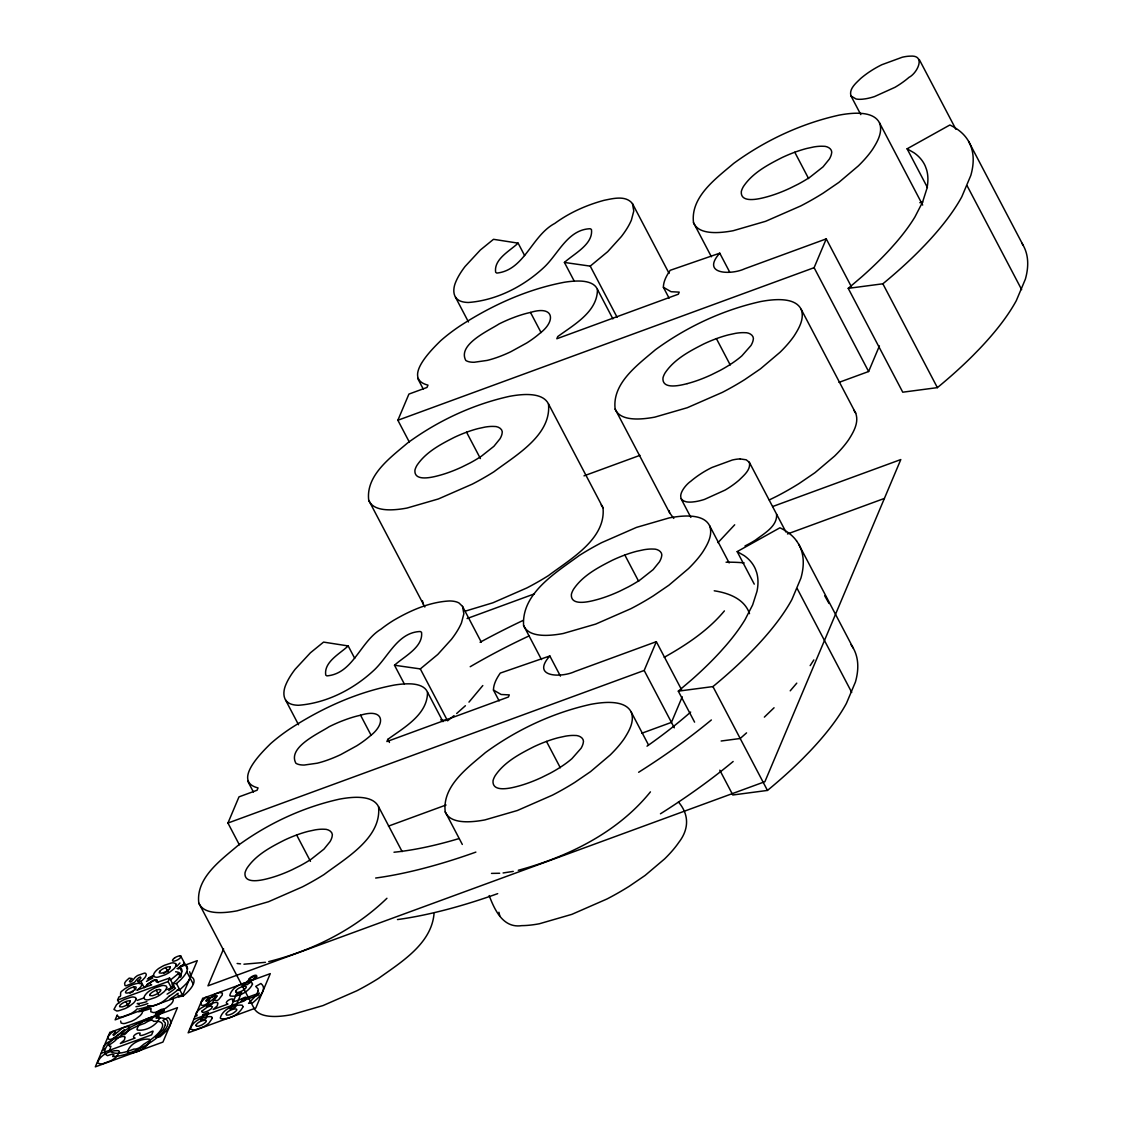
<?xml version="1.0" encoding="UTF-8"?>
<svg xmlns="http://www.w3.org/2000/svg" width="1123" height="1123" viewBox="0 0 1123 1123"><rect width="100%" height="100%" fill="white"/><g stroke="black" fill="none" stroke-linecap="round" stroke-linejoin="round"><path stroke-width="1.5" d="M499.131 700.892L493.446 690.041C493.544 683.921 496.815 678.039 500.282 673.084L549.835 655.972L560.419 676.116M669.069 298.114L663.37 287.263C663.468 281.129 666.739 275.261 670.206 270.306L719.759 253.18L729.529 271.78M120.652 1021.046L121.144 1023.067L123.235 1023.586A11.988 3.959 -27.7 0 0 125.313 1023.362L131.517 1021.284A11.3 3.734 -27.7 0 0 133.23 1020.456A12.227 4.043 -27.7 0 0 135.869 1018.954L139.996 1015.754A13.63 4.506 -27.7 0 0 142.031 1013.213L142.607 1011.57A13.237 4.38 -27.7 0 0 141.961 1010.082M156.097 1013.297L156.701 1014.378L159.34 1013.943A4.366 1.446 -27.7 0 0 161.796 1012.735L162.498 1012.244A5.039 1.67 -27.7 0 0 164.056 1010.742C164.056 1004.102 144.853 1021.509 164.323 1010.293M694.59 722.145L678.306 691.15L712.937 686.588A301.582 99.68 -27.7 0 0 748.718 654.288L754.923 647.929A311.52 102.965 -27.7 0 0 771.641 629.034A300.81 99.428 -27.7 0 0 791.883 599.57L800.896 578.191A300.838 99.428 -27.7 0 0 802.664 555.492A311.478 102.951 -27.7 0 0 798.692 544.192L796.558 540.879M968.616 141.4L1023.123 245.249A311.478 102.951 -27.7 0 1 1027.11 256.549A300.838 99.428 -27.7 0 1 1025.341 279.248L1016.329 300.613A300.81 99.428 -27.7 0 1 996.087 330.092A311.52 102.965 -27.7 0 1 979.368 348.972L973.15 355.345A301.568 99.68 -27.7 0 1 937.382 387.632L902.752 392.194L848.23 288.358L882.86 283.796A301.568 99.68 -27.7 0 0 918.642 251.51L924.847 245.137A311.52 102.965 -27.7 0 0 941.565 226.242A300.81 99.428 -27.7 0 0 961.807 196.778L970.819 175.413A300.838 99.428 -27.7 0 0 972.602 152.7A311.478 102.951 -27.7 0 0 968.616 141.4A301.848 99.765 -27.7 0 0 949.847 125.004L907.103 148.812L927.444 187.555M719.801 770.196L732.828 794.986L767.458 790.424A301.582 99.68 -27.7 0 0 803.226 758.137L809.444 751.764A311.52 102.965 -27.7 0 0 826.163 732.87A300.81 99.428 -27.7 0 0 846.405 703.405L855.417 682.04A300.838 99.428 -27.7 0 0 857.186 659.327A311.478 102.951 -27.7 0 0 853.199 648.027L798.692 544.192M159.34 1013.943L161.108 1009.675M119.038 1002.895L117.578 1000.088L118.912 996.915C122.716 996.733 118.266 992.367 122.772 990.444A10.065 3.327 -27.7 0 1 125.074 988.661L128.864 986.457A13.658 4.506 -27.7 0 1 131.981 985.053A14.655 4.843 -27.7 0 1 136.936 983.495L137.806 983.327A11.651 3.846 -27.7 0 1 139.94 983.201C144.685 984.239 138.676 989.124 136.88 990.191L151.633 984.787C147.183 983.846 153.346 978.905 156.659 979.803L158.132 982.611M117.129 1015.164L115.15 1019.852L182.782 995.062L197.283 960.67L179.568 967.17A32.469 10.725 -27.7 0 1 172.296 984.071L174.472 988.282M239.325 844.749L227.941 823.047L238.988 796.867L257.083 790.241L258.051 787.925C232.138 781.397 261.701 752.368 270.727 743.552A82.863 27.387 -27.7 0 1 289.734 728.967C321.585 708.22 357.044 692.077 394.538 685.03A95.974 31.725 -27.7 0 1 412.141 683.949C417.981 684.44 425.056 686.223 427.512 692.203L442.967 721.654M409.263 441.957L397.865 420.255L408.912 394.089L427.007 387.449L427.975 385.133C402.076 378.605 431.625 349.576 440.651 340.76A82.877 27.387 -27.7 0 1 459.658 326.175C491.523 305.442 526.968 289.285 564.462 282.238A95.974 31.725 -27.7 0 1 582.065 281.157C587.905 281.648 594.993 283.431 597.436 289.411L612.891 318.862M117.578 1000.088L168.113 981.558L169.587 978.063L174.739 987.875M172.9 984.366L171.426 987.861L166.541 989.658M223.603 948.795L207.966 985.826L764.903 781.678L900.8 459.56L772.652 506.529M427.512 692.203C427.681 714.677 403.634 727.732 387.828 739.355L386.902 741.545L508.41 697.004L509.295 694.898L501.125 694.491L493.446 690.041M227.941 823.047L644.181 670.459L656.337 641.668L681.563 689.719M397.865 420.255L814.105 267.681L826.261 238.876L851.487 286.927M682.237 696.793L671.442 722.384L641.823 733.235M839.007 382.367L868.626 371.516L879.421 345.912M151.072 1008.749L150.777 1011.711L153.247 1012.553A12.423 4.099 -27.7 0 0 155.395 1012.314L161.824 1010.167A11.693 3.86 -27.7 0 0 163.593 1009.31A12.662 4.183 -27.7 0 0 166.316 1007.752L170.598 1004.439A14.108 4.66 -27.7 0 0 172.703 1001.814L173.307 1000.116A13.715 4.534 -27.7 0 0 172.633 998.586L172.212 998.361M813.866 659.931L810.16 665.63M156.659 979.803L155.929 981.39L156.673 982.092A6.443 2.134 -27.7 0 0 157.936 982.092L169.587 978.063M719.759 253.18C700.555 274.63 731.227 275.121 744.619 268.804L826.261 238.876M549.835 655.972C530.632 677.408 561.303 677.899 574.695 671.596L656.337 641.668M796.769 683.149L790.213 690.827M148.517 983.397L144.235 987.679M482.806 685.549L468.965 702.128M178.515 973.501L170.373 980.07M169.012 996.143C163.902 1001.842 155.606 1007.163 147.773 1005.703M724.405 610.898C708.066 630.55 686.335 644.897 664.226 657.32M650.428 791.869C617.622 832.564 567.915 856.849 518.279 870.283M176.746 966.398L179.933 963.001M178.066 968.924L181.252 965.513M717.99 542.648L734.695 524.792M774.056 707.771L764.356 717.12M465.399 705.735L456.654 713.512M137.329 1008.791L135.981 1010.096A11.525 3.804 -27.7 0 1 130.479 1013.858L121.537 1017.129L118.687 1017.143L117.241 1015.248M386.93 898.274C354.489 929.76 312.306 950.676 268.692 961.611M160.294 970.777L161.01 970.146A5.404 1.783 -27.7 0 1 161.824 969.542A5.826 1.923 -27.7 0 1 163.214 968.7A6.794 2.246 -27.7 0 1 165.769 967.549A7.187 2.372 -27.7 0 1 167.678 966.987A6.148 2.035 -27.7 0 1 169.208 966.819A5.25 1.727 -27.7 0 1 169.755 966.889M168.857 969.64L169.208 969.317A5.236 1.727 -27.7 0 0 170.036 968.223A6.836 2.26 -27.7 0 0 170.219 967.773A5.25 1.727 -27.7 0 0 170.135 967.142M746.556 732.87L740.197 738.499L721.148 741.012M848.23 288.358L861.748 276.834A269.127 88.956 -27.7 0 0 890.567 248.688L895.466 243.172A260.115 85.966 -27.7 0 0 914.992 216.837L922.573 202.126L926.896 188.608A260.213 86.008 -27.7 0 0 926.531 169.559L925.338 166.274A269.113 88.942 -27.7 0 0 914.08 152.826L907.103 148.812M678.306 691.15L691.824 679.626A269.127 88.956 -27.7 0 0 720.643 651.48L725.542 645.964A260.115 85.966 -27.7 0 0 745.068 619.615L752.649 604.918L756.972 591.4A260.213 86.008 -27.7 0 0 756.607 572.351L755.414 569.066A269.127 88.956 -27.7 0 0 744.142 555.604L737.179 551.604L779.924 527.796A301.469 99.638 -27.7 0 1 796.558 540.879M447.572 720.826L454.057 715.604M524.623 255.539L518.124 243.144C509.856 250.948 493.601 259.202 495.664 272.299L496.829 273.086C524.553 270.166 531.684 235.619 554.79 223.421C569.501 212.626 586.417 205.116 603.992 200.343C613.018 198.532 625.82 195.051 632.474 203.628L669.083 273.38M354.7 658.331L348.186 645.936C339.932 653.726 323.677 661.98 325.74 675.091L326.905 675.878C353.141 673.674 360.216 641.626 380.922 629.217A52.528 17.364 -27.7 0 1 393.527 620.401C410.583 610.407 429.576 601.998 449.537 600.959A58.396 19.302 -27.7 0 1 459.096 603.065L462.55 606.42L481.262 642.075M574.19 281.045L564.42 262.445L590.235 266.123L607.697 251.678L621.328 236.602A141.989 46.927 -27.7 0 0 631.407 220.038L633.779 211.026L632.474 203.628M404.266 683.837L394.496 665.237L420.311 668.915L437.773 654.456L451.39 639.394A141.989 46.927 -27.7 0 0 461.483 622.83L463.855 613.818L462.55 606.42M564.42 262.445C573.979 253.7 593.421 244.295 591.456 229.471L590.179 228.727C567.648 229.513 558.271 254.163 543.827 267.527C523.332 286.576 496.478 300.346 468.389 302.48A60.684 20.06 -27.7 0 1 458.984 300.388C452.204 296.711 453.131 287.656 455.882 281.676A132.739 43.867 -27.7 0 1 465.048 266.516L480.349 250.008L493.502 239.311L518.124 243.144M394.496 665.237C404.055 656.492 423.497 647.073 421.532 632.263L420.255 631.505C397.71 632.305 388.347 656.955 373.903 670.305C353.408 689.368 326.554 703.124 298.465 705.272A60.684 20.06 -27.7 0 1 289.06 703.166C282.266 699.503 283.207 690.448 285.944 684.454A132.739 43.867 -27.7 0 1 295.124 669.294L310.411 652.8L323.564 642.103L348.186 645.936M137.792 980.926L139.884 979.228A6.906 2.288 -27.7 0 0 140.922 977.979C140.726 974.75 135.981 980.295 135.293 981.544A7.44 2.457 -27.7 0 1 134.128 982.555L126.141 985.783A7.37 2.428 -27.7 0 1 124.99 985.531L124.611 983.257A16.199 5.348 -27.7 0 1 126.267 980.758L129.187 978.119L132.177 978.582L130.465 980.028A6.008 1.979 -27.7 0 0 129.454 981.39C130.38 984.029 133.96 978.695 134.886 977.67A9.082 3.004 -27.7 0 1 136.15 976.561A6.373 2.106 -27.7 0 1 137.68 975.48L144.474 973.122A7.089 2.344 -27.7 0 1 145.639 973.374L146.229 974.357A15.189 5.025 -27.7 0 1 145.934 975.775A17.238 5.699 -27.7 0 1 144.713 977.796L142.663 979.986A10.598 3.495 -27.7 0 1 140.937 981.376L137.792 980.926L139.266 983.734M174.781 957.821L175.16 957.568A4.281 1.418 -27.7 0 1 176.76 956.726L178.445 956.108A4.281 1.418 -27.7 0 1 179.792 955.884L180.059 955.884M163.804 973.332L165.713 972.223M130.001 993.237L130.872 992.69M769.283 499.946L776.863 496.212A104.271 34.462 -27.7 0 0 799.295 483.395L814.989 472.685L834.543 456.12A115.613 38.21 -27.7 0 0 848.707 439.64C853.592 432.004 859.137 422.459 855.712 413.18L801.204 309.344C797.091 301.104 786.774 299.659 778.506 299.63A102.221 33.788 -27.7 0 0 760.664 301.554C722.721 309.976 686.7 326.877 655.355 349.786C637.878 364.736 611.951 383.182 615.151 409.109L669.673 512.944L673.786 518.419M131.84 992.185L133.23 991.553M166.737 971.732L167.748 971.325M126.969 1005.703L128.85 1005.015M584.002 475.857L639.942 455.348M467.084 618.548L534.436 593.856M787.476 533.958L884.405 498.43M388.46 826.121L446.042 805.009M147.366 978.975L152.195 977.207M137.188 1000.425L143.702 998.024M102.404 1050.216C107.247 1049.808 101.014 1047.941 104.565 1045.527A10.149 3.355 -27.7 0 1 108.566 1041.962L114.42 1038.789L122.07 1036.529A10.542 3.481 -27.7 0 1 125.116 1037.175L124.4 1039.94L120.358 1043.492L135.111 1038.087C130.408 1037.301 137.104 1032.093 140.15 1033.104C136.795 1039.982 153.991 1029.566 153.079 1031.363L151.605 1034.859L101.056 1053.388M195.22 1016.189C200.062 1015.782 193.844 1013.915 197.395 1011.5A10.149 3.355 -27.7 0 1 201.382 1007.935L207.25 1004.762L214.9 1002.502A10.542 3.481 -27.7 0 1 217.932 1003.148L217.23 1005.913L213.188 1009.465L227.941 1004.06C223.224 1003.274 229.92 998.066 232.966 999.077C229.611 1005.955 246.821 995.54 245.895 997.336L244.421 1000.832L193.886 1019.361M465.526 611.066L492.927 602.784L526.813 587.961A100.719 33.283 -27.7 0 0 548.487 575.58C570.021 559.324 606.223 538.998 602.995 507.736L548.473 403.901C544.515 395.942 534.534 394.538 526.561 394.51A98.922 32.693 -27.7 0 0 509.323 396.377C472.657 404.519 437.858 420.844 407.579 442.981C390.692 457.426 365.635 475.24 368.723 500.282L424.845 607.024M530.491 312.433L526.799 313.303A57.989 19.161 -27.7 0 0 515.19 316.967L511.176 318.497A55.911 18.487 -27.7 0 0 498.977 323.986C489.081 330.499 457.201 344.48 465.792 360.441A45.636 15.076 -27.7 0 0 474.159 362.266L487.143 360.413A50.816 16.789 -27.7 0 0 510.797 351.738L526.687 343.006A45.636 15.076 -27.7 0 0 539.938 333.25C556.011 321.192 554.299 305.035 530.491 312.433L541.075 332.576M687.079 383.659C680.299 385.456 661.826 389.92 662.977 377.904A56.122 18.544 -27.7 0 1 665.041 372.99C674.179 359.262 689.522 351.19 703.84 343.919A55.518 18.347 -27.7 0 1 716.418 338.641A59.056 19.512 -27.7 0 1 728.35 334.893L735.663 333.32A50.254 16.606 -27.7 0 1 744.774 332.689C749.111 332.38 754.881 335.538 753.07 340.578A56.276 18.6 -27.7 0 1 750.992 345.491L741.868 355.865A42.856 14.164 -27.7 0 1 731.789 363.459A50.156 16.578 -27.7 0 1 719.983 370.492L711.561 374.689A58.986 19.498 -27.7 0 1 687.15 383.645M360.567 715.211L356.875 716.095A57.989 19.161 -27.7 0 0 345.266 719.759L341.238 721.289A55.911 18.473 -27.7 0 0 329.053 726.763C319.143 733.291 287.277 747.272 295.868 763.219A45.636 15.09 -27.7 0 0 304.235 765.044L317.219 763.205A50.703 16.761 -27.7 0 0 328.688 759.667A50.816 16.803 -27.7 0 0 340.873 754.53L356.763 745.798A45.636 15.09 -27.7 0 0 370.014 736.042C386.087 723.97 384.375 707.827 360.567 715.211L371.151 735.368M513.253 871.406L503.09 872.964M265.449 962.327L243.944 964.208M133.679 986.991L134.844 986.836A4.955 1.642 -27.7 0 1 135.686 986.92A5.208 1.727 -27.7 0 1 136.037 987.145A4.857 1.6 -27.7 0 1 136.122 987.763L135.883 988.324A4.843 1.6 -27.7 0 1 135.167 989.223A5.587 1.853 -27.7 0 1 133.651 990.416A6.022 1.993 -27.7 0 1 132.753 990.991A6.499 2.148 -27.7 0 1 131.784 991.525A6.205 2.049 -27.7 0 1 128.415 992.83A6.499 2.148 -27.7 0 1 127.559 992.985A6.022 1.993 -27.7 0 1 126.843 993.055A5.587 1.853 -27.7 0 1 125.818 992.83A5.039 1.67 -27.7 0 1 125.565 992.1A6.373 2.106 -27.7 0 1 125.734 991.679A5.11 1.685 -27.7 0 1 126.534 990.626L128.022 989.447A5.559 1.839 -27.7 0 1 129.356 988.647L129.847 988.394A6.977 2.302 -27.7 0 1 133.679 987.005L135.153 989.798M172.254 984.071L176.465 983.523A36.905 12.199 -27.7 0 0 184.593 964.236L179.413 967.128L181.617 971.339M176.971 990.191L179.778 989.826C184.326 985.376 193.282 979.003 189.619 971.76M191.71 977.108A36.905 12.199 -27.7 0 1 183.091 996.101L178.88 996.691L177.406 993.883M499.665 873.259L491.495 873.399M740.296 458.942L746.191 459.798L749.35 462.311L785.96 532.049M237.135 963.492L240.547 963.857M440.693 719.857L445.845 720.587M183.611 962.229L183.891 963.759A5.039 1.67 -27.7 0 1 182.333 965.261L181.617 965.738A4.366 1.446 -27.7 0 1 180.031 966.594M137.764 1003.4L139.168 1004.411M851.023 96.017L856.049 98.978A38.701 12.788 -27.7 0 0 862.618 99.175L865.314 98.838A36.133 11.946 -27.7 0 0 874.466 96.592L894.975 87.313A37.059 12.255 -27.7 0 0 901.067 83.453A40.105 13.251 -27.7 0 0 909.026 77.333C917.379 73.121 926.264 54.802 910.22 56.15A34.953 11.553 -27.7 0 0 902.302 57.217L881.892 64.699A34.967 11.553 -27.7 0 0 872.136 70.117L869.048 72.125A42.309 13.981 -27.7 0 0 860.667 78.512C856.161 82.962 848.679 88.885 851.023 96.017L860.794 114.616M740.296 458.942A34.953 11.553 -27.7 0 0 732.364 460.009L711.968 467.477A34.967 11.553 -27.7 0 0 702.212 472.895L699.124 474.917A42.309 13.981 -27.7 0 0 690.743 481.29C684.946 485.192 674.137 498.851 686.125 501.77A38.701 12.788 -27.7 0 0 692.694 501.967L695.39 501.63A36.118 11.932 -27.7 0 0 704.542 499.384L725.051 490.105A37.059 12.255 -27.7 0 0 731.129 486.245A40.105 13.251 -27.7 0 0 739.102 480.111C743.749 475.492 751.119 469.695 749.35 462.311M851.08 644.728L853.199 648.027M922.671 205.074L879.548 122.926C875.449 114.7 865.117 113.241 856.863 113.212A102.249 33.788 -27.7 0 0 839.021 115.15C801.078 123.572 765.044 140.459 733.712 163.382C716.235 178.332 690.308 196.778 693.509 222.691L711.406 256.788M853.887 410.26L855.712 413.18M729.15 562.918L709.624 525.718C705.525 517.478 695.193 516.033 686.925 516.004A102.263 33.802 -27.7 0 0 669.097 517.928L636.502 527.389L601.563 542.69A100.354 33.171 -27.7 0 0 579.328 555.45C556.376 572.407 521.549 593 523.585 625.483L541.483 659.58M601.226 504.915L602.995 507.736M648.364 744.675L631.266 712.136C627.167 703.896 616.836 702.437 608.582 702.408A102.221 33.788 -27.7 0 0 590.74 704.346C552.797 712.768 516.777 729.655 485.431 752.578C467.954 767.528 442.027 785.974 445.227 811.887L462.311 844.44M402.146 851.627L378.549 806.679C374.591 798.734 364.61 797.33 356.623 797.302A98.922 32.693 -27.7 0 0 339.385 799.169C302.733 807.297 267.934 823.622 237.641 845.773C220.768 860.204 195.711 878.032 198.799 903.074L253.321 1006.91C256.732 1015.08 266.797 1016.455 274.602 1016.483A98.684 32.609 -27.7 0 0 291.643 1014.673L323.003 1005.576L356.889 990.753A100.719 33.283 -27.7 0 0 378.563 978.372C400.953 962.271 431.344 943.98 434.025 913.813M824.717 595.808L829.013 603.43M693.509 222.691C697.046 231.156 707.448 232.573 715.533 232.587A102.249 33.802 -27.7 0 0 733.179 230.72L765.633 221.301L800.699 205.958A104.214 34.448 -27.7 0 0 823.131 193.156L838.825 182.431L858.379 165.867A115.655 38.224 -27.7 0 0 872.543 149.387C877.428 141.751 882.987 132.205 879.548 122.926M615.151 409.109C618.689 417.559 629.105 418.991 637.19 419.005A102.263 33.802 -27.7 0 0 654.821 417.124L687.276 407.719L722.356 392.376A104.271 34.462 -27.7 0 0 744.788 379.56L760.482 368.835L780.036 352.271A115.613 38.21 -27.7 0 0 794.2 335.805C799.071 328.169 804.63 318.623 801.204 309.344M523.585 625.483C527.122 633.934 537.524 635.365 545.61 635.379A102.263 33.802 -27.7 0 0 563.241 633.498L595.695 624.093L630.775 608.75A104.228 34.448 -27.7 0 0 653.207 595.934L668.901 585.209L688.455 568.645A115.655 38.224 -27.7 0 0 702.619 552.179C707.504 544.543 713.049 534.997 709.624 525.718M368.723 500.282C372.148 508.452 382.199 509.828 390.018 509.856A98.684 32.623 -27.7 0 0 407.045 508.045L438.405 498.949L472.306 484.125A100.719 33.283 -27.7 0 0 493.966 471.744C515.499 455.489 551.716 435.163 548.473 403.901M445.227 811.887C448.765 820.351 459.167 821.769 467.252 821.797A102.263 33.802 -27.7 0 0 484.897 819.916L517.352 810.511L552.432 795.154A104.285 34.462 -27.7 0 0 574.864 782.352L590.544 771.627L610.098 755.063A115.613 38.21 -27.7 0 0 624.276 738.597C629.147 730.947 634.706 721.415 631.266 712.136M489.165 895.578C494.681 909.995 503.118 928.482 521.774 925.633A102.263 33.802 -27.7 0 0 539.405 923.752L571.874 914.347L606.939 899.004A104.285 34.462 -27.7 0 0 629.371 886.187L645.065 875.463L664.619 858.898A115.613 38.21 -27.7 0 0 678.783 842.432C688.806 829.574 689.606 814.961 678.46 802.019M198.799 903.074C202.224 911.244 212.275 912.62 220.094 912.634A98.684 32.609 -27.7 0 0 237.121 910.823L268.481 901.741L302.368 886.903A100.719 33.283 -27.7 0 0 324.042 874.536C345.575 858.267 381.792 837.94 378.549 806.679M663.37 287.263L671.063 291.713L679.218 292.12L678.334 294.212L556.826 338.753L557.752 336.563C573.558 324.94 597.604 311.885 597.436 289.411M919.274 59.519L955.884 129.271M967.128 185.786L1021.649 289.636M882.86 283.796L937.382 387.632M794.775 152.237A59.042 19.512 -27.7 0 1 806.707 148.475L814.021 146.902A50.24 16.606 -27.7 0 1 823.131 146.271C827.454 145.976 833.224 149.134 831.427 154.16A56.276 18.6 -27.7 0 1 829.35 159.087L823.061 166.85L810.146 177.041A50.184 16.592 -27.7 0 1 798.341 184.074L789.918 188.271A59.042 19.512 -27.7 0 1 777.355 193.507A59.014 19.498 -27.7 0 1 765.437 197.255C758.657 199.038 740.183 203.502 741.32 191.5A56.108 18.544 -27.7 0 1 743.398 186.572C752.536 172.858 767.865 164.772 782.198 157.501A55.504 18.347 -27.7 0 1 794.775 152.237L808.602 178.585M814.105 267.681L868.626 371.516M716.418 338.641L730.245 364.989M797.204 588.578L851.725 692.414M590.235 266.123L617.089 317.262M737.179 551.604L754.263 584.142M681.1 498.809L690.856 517.408M712.937 686.588L767.458 790.424M624.837 555.015A59.042 19.512 -27.7 0 1 636.769 551.267L644.097 549.694A50.24 16.606 -27.7 0 1 653.207 549.063C657.531 548.754 663.3 551.926 661.503 556.952A56.276 18.6 -27.7 0 1 659.426 561.865L653.137 569.628L640.222 579.833A50.184 16.592 -27.7 0 1 628.403 586.866L619.98 591.063A59.042 19.512 -27.7 0 1 607.431 596.285A59 19.498 -27.7 0 1 595.499 600.033C588.733 601.83 570.259 606.294 571.396 594.292A56.108 18.544 -27.7 0 1 573.474 589.364C582.612 575.636 597.941 567.564 612.274 560.293A55.504 18.347 -27.7 0 1 624.837 555.015L638.678 581.363M455.447 297.16L468.459 321.964M644.181 670.459L674.291 727.802M466.564 432.215A57.006 18.838 -27.7 0 1 478.089 428.593L485.164 427.063A48.514 16.031 -27.7 0 1 493.966 426.445C498.149 426.164 503.722 429.211 501.981 434.068A54.395 17.982 -27.7 0 1 499.974 438.826L493.895 446.322L481.416 456.191A48.514 16.031 -27.7 0 1 470.018 462.985L461.876 467.042A57.147 18.894 -27.7 0 1 449.747 472.081A57.119 18.88 -27.7 0 1 438.223 475.703C431.667 477.443 413.826 481.739 414.934 470.144A54.086 17.87 -27.7 0 1 416.928 465.399C425.757 452.134 440.581 444.329 454.422 437.31A53.679 17.743 -27.7 0 1 466.564 432.215L480.405 458.563M417.658 378.381L423.357 389.232M546.494 741.433A59.056 19.512 -27.7 0 1 558.426 737.685L565.739 736.112A50.254 16.606 -27.7 0 1 574.85 735.467C579.173 735.172 584.957 738.33 583.146 743.356A56.276 18.6 -27.7 0 1 581.068 748.283L571.944 758.643A42.856 14.164 -27.7 0 1 561.865 766.251A50.156 16.578 -27.7 0 1 550.059 773.284L541.637 777.481A58.986 19.498 -27.7 0 1 529.087 782.703A58.972 19.484 -27.7 0 1 517.156 786.451C510.375 788.248 491.902 792.698 493.039 780.696A56.122 18.544 -27.7 0 1 495.117 775.782C504.255 762.054 519.598 753.968 533.916 746.711A55.518 18.347 -27.7 0 1 546.494 741.433L560.321 767.781M420.311 668.915L447.165 720.054M387.828 739.355L389.456 742.457M285.523 699.952L298.536 724.756M296.64 834.993A57.02 18.838 -27.7 0 1 308.165 831.371L315.24 829.855A48.514 16.031 -27.7 0 1 324.042 829.237C328.225 828.942 333.798 832.003 332.057 836.86A54.395 17.982 -27.7 0 1 330.05 841.618L323.971 849.114L311.492 858.983A48.514 16.031 -27.7 0 1 300.08 865.763L291.952 869.82A57.147 18.88 -27.7 0 1 279.824 874.873A57.119 18.88 -27.7 0 1 268.299 878.495C261.743 880.221 243.902 884.531 244.996 872.936A54.086 17.87 -27.7 0 1 247.004 868.177C255.833 854.926 270.657 847.107 284.498 840.088A53.679 17.743 -27.7 0 1 296.64 834.993L310.467 861.341M247.734 781.159L253.419 792.01M180.887 956.291L187.499 968.896M186.699 971.62L193.324 984.225M176.465 983.523L183.091 996.129M165.769 967.549L167.973 971.746M168.113 981.558L171.791 988.563M149.949 994.501A5.264 1.741 -27.7 0 1 150.763 993.406L151.493 992.788A5.404 1.783 -27.7 0 1 152.307 992.185A5.826 1.923 -27.7 0 1 153.697 991.342A6.794 2.246 -27.7 0 1 156.251 990.177L158.455 994.388M140.937 981.376L143.87 986.977M128.948 1003.415A5.068 1.67 -27.7 0 1 127.755 1004.313A5.938 1.965 -27.7 0 1 125.846 1005.534A6.977 2.302 -27.7 0 1 122.028 1006.924L119.74 1006.755A5.082 1.685 -27.7 0 1 119.642 1006.152A6.57 2.176 -27.7 0 1 119.81 1005.717A5.082 1.685 -27.7 0 1 120.61 1004.664L121.312 1004.06A5.208 1.727 -27.7 0 1 122.533 1003.204L123.937 1002.404A6.584 2.176 -27.7 0 1 125.916 1001.548L128.12 1005.745M422.445 600.763L423.245 604.118M669.111 510.628L669.673 512.944M498.907 912.255L499.749 915.736M776.597 514.236C777.509 526.392 763.794 533.65 755.428 540.121A35.95 11.876 -27.7 0 1 745.012 545.946M922.713 202.14A36.133 11.946 -27.7 0 1 919.821 202.673M1021.762 243.017A301.848 99.765 -27.7 0 1 1023.137 245.249M733.151 761.492A289.776 95.778 -27.7 0 1 660.45 813.796M497.686 893.641A289.776 95.778 -27.7 0 1 397.472 919.569M711.35 719.955A289.776 95.778 -27.7 0 1 638.636 772.273M475.871 852.104A289.776 95.778 -27.7 0 1 375.672 878.032M480.097 642.258A289.776 95.778 -27.7 0 1 523.093 620.429M726.062 562.202A289.776 95.778 -27.7 0 1 744.142 562.89M690.673 712.066A240.069 79.354 -27.7 0 1 647.016 746.177M458.984 838.586A240.069 79.354 -27.7 0 1 393.991 852.231M470.214 666.711A240.069 79.354 -27.7 0 1 528.947 635.983M714.228 590.796A240.069 79.354 -27.7 0 1 749.504 613.649M178.122 993.265A35.192 11.623 -27.7 0 1 169.727 999.189M150.524 1008.594A35.192 11.623 -27.7 0 1 138.592 1011.753M175.469 988.226A35.192 11.623 -27.7 0 1 167.088 994.15M147.885 1003.541A35.192 11.623 -27.7 0 1 135.939 1006.713M148.545 977.951A35.192 11.623 -27.7 0 1 153.598 975.396M177.027 968.447A35.192 11.623 -27.7 0 1 179.231 968.433M175.595 971.774A29.156 9.63 -27.7 0 1 181 976.757M174.219 986.205A29.156 9.63 -27.7 0 1 168.787 990.528M146.86 1001.604A29.156 9.63 -27.7 0 1 137.16 1003.681M146.467 981.418A29.156 9.63 -27.7 0 1 152.868 977.965M179.273 976.94A29.156 9.63 -27.7 0 1 180.199 977.122M180.55 995.287A32.469 10.725 -27.7 0 1 178.908 996.691M180.031 955.799A5.18 1.713 -27.7 0 1 180.649 955.982M186.909 968.531A5.152 1.699 -27.7 0 1 187.12 968.588M180.677 956.066A4.59 1.516 -27.7 0 1 180.943 956.599L180.719 957.217A4.885 1.614 -27.7 0 1 180.171 957.947A5.18 1.713 -27.7 0 1 179.638 958.452A4.913 1.628 -27.7 0 1 178.669 959.196A4.534 1.502 -27.7 0 1 177.546 959.884L176.718 960.291A4.787 1.586 -27.7 0 1 175.441 960.783A4.534 1.502 -27.7 0 1 174.29 961.091A4.787 1.586 -27.7 0 1 173.11 961.106A5.054 1.67 -27.7 0 1 172.703 960.839L172.605 960.712A4.618 1.53 -27.7 0 1 172.549 960.221A5.264 1.741 -27.7 0 1 172.872 959.561A4.618 1.53 -27.7 0 1 173.742 958.663M173.868 958.481A5.054 1.67 -27.7 0 1 174.865 957.722M160.28 970.777A5.25 1.741 -27.7 0 0 159.452 971.872A6.808 2.246 -27.7 0 0 159.284 972.307A5.25 1.741 -27.7 0 0 159.368 972.939L161.754 973.122A7.201 2.386 -27.7 0 0 165.699 971.676A6.148 2.035 -27.7 0 0 167.636 970.553M168.899 969.486A5.25 1.727 -27.7 0 1 167.678 970.412M169.755 966.917A5.362 1.769 -27.7 0 1 170.12 967.156M156.251 990.177A7.201 2.386 -27.7 0 1 158.161 989.616A6.148 2.035 -27.7 0 1 159.705 989.461M149.935 994.501A6.808 2.246 -27.7 0 0 149.766 994.95A5.25 1.741 -27.7 0 0 149.85 995.582L152.237 995.75A7.201 2.386 -27.7 0 0 156.181 994.304A6.134 2.021 -27.7 0 0 158.118 993.195A5.208 1.727 -27.7 0 0 159.34 992.269A5.236 1.727 -27.7 0 0 160.519 990.865A6.836 2.26 -27.7 0 0 160.701 990.416A5.25 1.741 -27.7 0 0 160.617 989.784M159.634 989.602A5.208 1.727 -27.7 0 1 160.182 989.7A5.236 1.727 -27.7 0 1 160.505 989.953M125.916 1001.548A6.949 2.302 -27.7 0 1 127.755 1001A5.938 1.965 -27.7 0 1 129.243 1000.846A5.068 1.67 -27.7 0 1 129.763 1000.916M130.128 1001.155A5.068 1.67 -27.7 0 1 130.212 1001.772A6.612 2.19 -27.7 0 1 130.057 1002.193A5.068 1.67 -27.7 0 1 129.398 1003.106A5.194 1.713 -27.7 0 1 128.906 1003.569M129.749 1000.986A5.194 1.713 -27.7 0 1 130.1 1001.211M178.557 989.279A35.192 11.637 -27.7 0 1 169.334 996.087M150.426 1005.618A35.192 11.637 -27.7 0 1 138.564 1009.015M147.155 984.324A29.156 9.63 -27.7 0 1 155.1 980.056M177.574 974.357A29.156 9.63 -27.7 0 1 180.536 975.241M135.995 998.951L135.42 1000.607A13.63 4.506 -27.7 0 1 133.384 1003.148L129.243 1006.348A12.227 4.043 -27.7 0 1 126.604 1007.85A11.3 3.734 -27.7 0 1 124.906 1008.665L118.687 1010.756A11.988 3.959 -27.7 0 1 116.624 1010.967L113.942 1009.395L116.497 1004.776A12.072 3.987 -27.7 0 1 118.757 1002.853L120.582 1001.59A11.777 3.888 -27.7 0 1 123.179 1000.102A11.118 3.678 -27.7 0 1 124.878 999.273L131.11 997.196A12.016 3.973 -27.7 0 1 133.202 996.971L135.336 997.477A13.237 4.38 -27.7 0 1 135.995 998.951M166.681 987.496L166.092 989.209A14.108 4.66 -27.7 0 1 163.972 991.834L159.705 995.146A12.662 4.183 -27.7 0 1 156.967 996.705A11.693 3.86 -27.7 0 1 155.199 997.561L148.769 999.709A12.423 4.099 -27.7 0 1 146.636 999.933C139.968 998.979 147.759 991.469 150.721 990.233A12.171 4.029 -27.7 0 1 153.43 988.689A11.497 3.804 -27.7 0 1 155.185 987.833L161.628 985.671A12.409 4.099 -27.7 0 1 163.79 985.447L166.007 985.98A13.715 4.534 -27.7 0 1 166.681 987.51M108.103 1036.557L108.047 1038.438C111.654 1044.488 132.051 1020.203 121.284 1034.227L124.414 1034.676L126.155 1033.272L129.412 1029.075L129.552 1027.082L126.801 1026.52L122.337 1028.107L113.62 1035.49L112.932 1034.69L115.655 1031.883L112.665 1031.419L108.103 1036.557M176.199 964.868L175.609 966.566A14.108 4.66 -27.7 0 1 173.489 969.205L169.208 972.518A12.662 4.183 -27.7 0 1 166.485 974.062A11.707 3.874 -27.7 0 1 164.716 974.918L158.287 977.08A12.409 4.099 -27.7 0 1 156.153 977.305C149.471 976.336 157.276 968.826 160.238 967.591A12.185 4.029 -27.7 0 1 162.933 966.047A11.483 3.79 -27.7 0 1 164.702 965.204L171.145 963.043A12.423 4.099 -27.7 0 1 173.307 962.804L175.834 963.632A13.771 4.548 -27.7 0 1 176.199 964.868M200.919 1002.53L200.877 1004.411C204.484 1010.461 224.881 986.176 214.1 1000.2L217.244 1000.649L218.971 999.245L222.242 995.048L222.368 993.055L219.631 992.493L215.167 994.08L206.435 1001.463L205.762 1000.663L208.485 997.856L205.495 997.392L200.919 1002.53M109.142 1045.134L109.493 1046.229L110.924 1046.299A29.156 9.63 -27.7 0 0 133.749 1049.121L135.715 1049.05A7.187 2.372 -27.7 0 0 139.659 1047.605L144.081 1044.011A29.156 9.63 -27.7 0 0 162.021 1027.854A29.156 9.63 -27.7 0 0 153.612 1021.354C152.531 1018.154 146.678 1022.042 144.614 1023.348A29.156 9.63 -27.7 0 0 114.728 1041.063L109.142 1045.134M201.972 1011.107L201.972 1011.963A5.615 1.853 -27.7 0 0 203.488 1012.3L204.288 1012.188A6.191 2.049 -27.7 0 0 208.092 1010.798L209.06 1010.265A5.615 1.853 -27.7 0 0 211.461 1008.496L212.472 1006.784L210.801 1006.124A7.033 2.33 -27.7 0 0 207.151 1007.205L201.972 1011.107M113.732 1054.82L112.721 1056.546A35.192 11.637 -27.7 0 0 159.298 1035.785A35.192 11.637 -27.7 0 0 156.111 1018.182L162.484 1011.374L157.978 1012.188L151.605 1019.01A35.192 11.637 -27.7 0 0 114.953 1037.47A35.192 11.637 -27.7 0 0 107.527 1055.648L112.047 1054.16L113.732 1054.82M196.048 1025.145L196.385 1026.254L198.336 1026.197A6.963 2.302 -27.7 0 0 202.154 1024.808C213.51 1017.789 198.322 1019.881 196.048 1025.145M226.172 1013.929L226.523 1015.08L228.545 1015.024A7.187 2.372 -27.7 0 0 232.489 1013.578C244.252 1006.32 228.516 1008.482 226.172 1013.929M235.69 991.3L235.69 992.213A5.292 1.755 -27.7 0 0 237.234 992.521L238.062 992.395A7.201 2.386 -27.7 0 0 242.007 990.949C253.77 983.692 238.034 985.854 235.69 991.3M248.927 979.27L249.517 980.351L252.17 979.916A4.366 1.446 -27.7 0 0 254.626 978.709L255.328 978.217A5.039 1.67 -27.7 0 0 256.886 976.715C257.321 972.939 249.825 977.052 248.927 979.27M119.473 1052.251L116.16 1057.094A11.525 3.804 -27.7 0 1 110.644 1060.856L101.716 1064.127L97.519 1063.102C99.54 1054.932 110.896 1049.71 118.827 1050.777L119.473 1052.251M150.173 1040.796C146.523 1048.475 136.248 1053.893 127.938 1052.7L127.446 1052.026C129.524 1043.576 141.287 1038.171 149.499 1039.266L150.173 1040.796M159.677 1018.168C156.041 1025.832 145.765 1031.251 137.455 1030.058L136.95 1029.398C139.041 1020.933 150.805 1015.529 159.003 1016.638L159.677 1018.168M212.303 1018.224L208.99 1023.067A11.525 3.804 -27.7 0 1 203.474 1026.829L194.532 1030.1L190.349 1029.075C192.356 1020.905 203.726 1015.683 211.643 1016.75L212.303 1018.224M242.989 1006.77C239.353 1014.448 229.078 1019.866 220.768 1018.673L220.262 1018.014C222.354 1009.549 234.117 1004.144 242.315 1005.239L242.989 1006.77M252.507 984.141C248.871 991.806 238.581 997.224 230.285 996.031L229.78 995.371C231.857 986.906 243.635 981.502 251.833 982.611L252.507 984.141M165.376 1024.752L163.467 1029.3L155.746 1037.371L159.943 1036.824C164.59 1032.683 175.764 1023.488 168.085 1017.536L162.891 1020.428L165.249 1022.941L165.376 1024.752M258.206 990.725L256.283 995.273L248.562 1003.344L252.773 1002.797C257.406 998.656 268.579 989.461 260.901 983.509L255.721 986.401L258.079 988.914L258.206 990.725M109.829 1032.458L95.329 1066.85L162.947 1042.06L177.462 1007.668L109.829 1032.458M202.659 998.431L188.145 1032.823L255.777 1008.033L270.278 973.641L202.659 998.431M203.165 1014.476L200.624 1020.526L205.93 1018.575L208.471 1012.539L203.165 1014.476M210.254 997.701L206.562 1006.419L211.868 1004.481L215.56 995.75L210.254 997.701M236.307 994.388L230.075 1009.156L235.381 1007.219L241.613 992.437L236.307 994.388M242.049 999.372L241.206 1001.393L258.444 995.076L259.287 993.055L242.049 999.372M252.099 976.828L243.326 985.039L247.453 984.59L256.241 976.378L252.099 976.828"/></g></svg>
